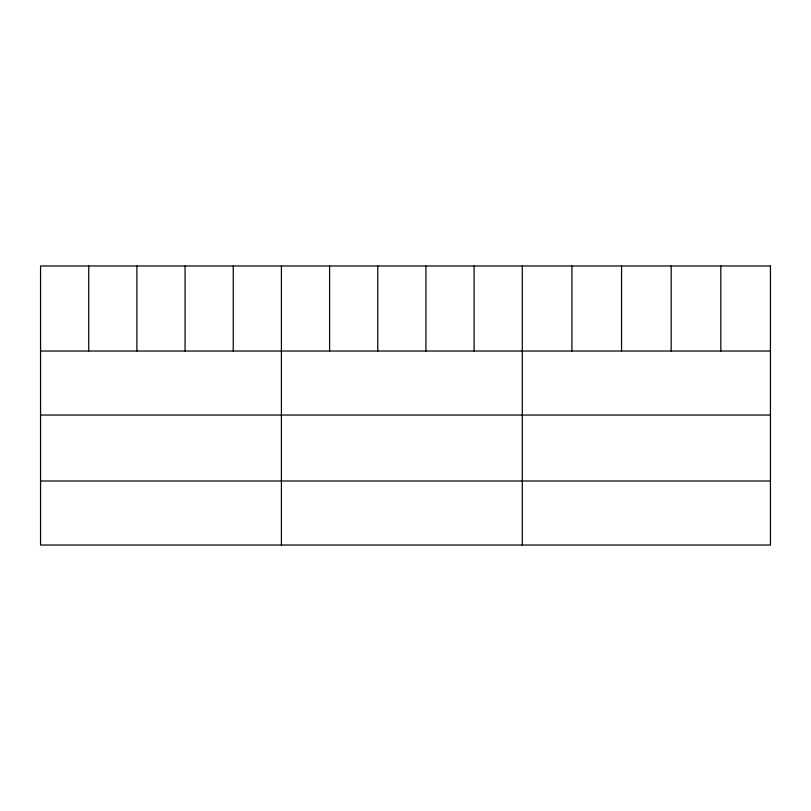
<?xml version="1.0" encoding="UTF-8"?>
<svg xmlns="http://www.w3.org/2000/svg" width="811" height="811" viewBox="0 0 811 811"><rect width="100%" height="100%" fill="white"/><g stroke="black" fill="none" stroke-linecap="round" stroke-linejoin="round"><path stroke-width="1.22" d="M40.55 351.021L770.45 351.021M40.55 415.039L770.45 415.039M40.55 481.004L770.45 481.004M720.817 265.978L720.817 351.021M671.184 265.978L671.184 351.021M621.55 265.978L621.55 351.021M571.917 265.978L571.917 351.021M522.284 265.978L522.284 545.022M474.111 265.978L474.111 351.021M425.937 265.978L425.937 351.021M377.764 265.978L377.764 351.021M329.59 265.978L329.59 351.021M281.417 265.978L281.417 545.022M233.244 265.978L233.244 351.021M185.07 265.978L185.07 351.021M136.897 265.978L136.897 351.021M88.723 265.978L88.723 351.021M770.45 265.978L40.55 265.978L40.55 545.022L770.45 545.022L770.45 265.978"/></g></svg>
